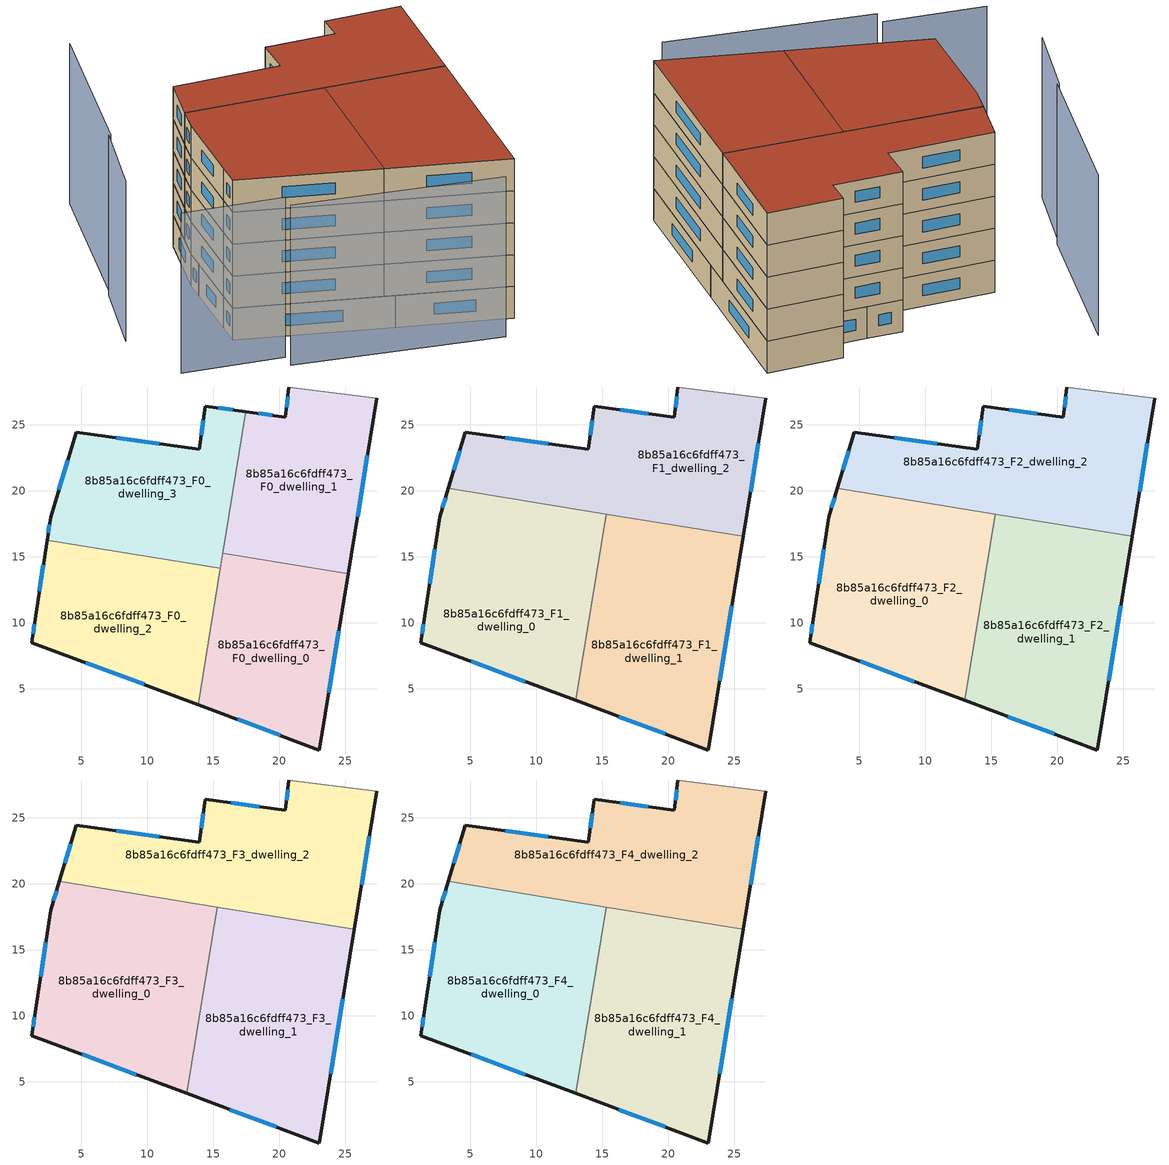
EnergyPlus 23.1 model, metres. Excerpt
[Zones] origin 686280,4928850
8b85a16c6fdff473_F0_dwelling_0
 floor ground (EU_floor_Construction): 25.22,13.72 23.04,0.36 13.84,3.79 15.71,15.27 z0
 wall outside (EU_wall_Construction): 13.84,3.79 23.04,0.36 25.22,13.72 z0:3
 wall to 8b85a16c6fdff473_F0_dwelling_1 (EU_wall_Construction): 25.22,13.72 15.71,15.27 z0:3
 wall to 8b85a16c6fdff473_F0_dwelling_2 (EU_wall_Construction): 15.53,14.11 13.84,3.79 z0:3
 wall to 8b85a16c6fdff473_F0_dwelling_3 (EU_wall_Construction): 15.71,15.27 15.53,14.11 z0:3
 window (EU_Window_Construction): 16.83,2.67 20.05,1.47 / 23.75,4.7 24.51,9.37 z0.98:2.02
 ceiling adiabatic (EU_roof_Construction): 23.04,0.36 25.22,13.72 15.71,15.27 13.84,3.79 z3
8b85a16c6fdff473_F0_dwelling_1
 floor ground (EU_floor_Construction): 27.38,26.99 25.22,13.72 15.71,15.27 17.46,25.98 20.45,25.58 20.73,27.86 z0
 wall outside (EU_wall_Construction): 25.22,13.72 27.38,26.99 / 20.73,27.86 20.45,25.58 17.46,25.98 z0:3
 wall adiabatic (EU_wall_Construction): 27.38,26.99 20.73,27.86 z0:3
 wall to 8b85a16c6fdff473_F0_dwelling_3 (EU_wall_Construction): 17.46,25.98 15.71,15.27 z0:3
 window (EU_Window_Construction): 25.92,18.03 26.68,22.67 / 19.48,25.71 18.43,25.85 / 20.64,27.11 20.54,26.32 z0.98:2.02
8b85a16c6fdff473_F0_dwelling_2
 floor ground (EU_floor_Construction): 15.53,14.11 13.84,3.79 1.24,8.5 1.54,10.53 2.41,16.25 z0
 wall outside (EU_wall_Construction): 2.41,16.25 1.54,10.53 1.24,8.5 13.84,3.79 z0:3
 wall to 8b85a16c6fdff473_F0_dwelling_3 (EU_wall_Construction): 15.53,14.11 2.41,16.25 z0:3
 window (EU_Window_Construction): 5.34,6.97 9.75,5.32 / 1.44,9.87 1.34,9.16 / 2.12,14.39 1.82,12.39 z0.98:2.02
 ceiling adiabatic (EU_roof_Construction): 13.84,3.79 15.53,14.11 14.64,14.26 12.99,4.11 z3
8b85a16c6fdff473_F0_dwelling_3
 floor ground (EU_floor_Construction): 17.46,25.98 15.53,14.11 2.41,16.25 2.67,17.99 4.62,24.42 13.92,23.14 14.37,26.41 z0
 wall outside (EU_wall_Construction): 17.46,25.98 14.37,26.41 13.92,23.14 4.62,24.42 2.67,17.99 2.41,16.25 z0:3
 window (EU_Window_Construction): 14.22,25.34 14.07,24.2 / 16.46,26.12 15.37,26.27 / 2.58,17.42 2.49,16.81 / 3.98,22.33 3.3,20.08 / 10.89,23.55 7.64,24 z0.98:2.02
8b85a16c6fdff473_F1_dwelling_0
 floor to 8b85a16c6fdff473_F0_dwelling_2 (EU_floor_Construction): 14.64,14.26 12.99,4.11 1.24,8.5 1.54,10.53 2.41,16.25 z3
 floor to 8b85a16c6fdff473_F0_dwelling_3 (EU_floor_Construction): 15.29,18.23 14.64,14.26 2.41,16.25 2.67,17.99 3.33,20.18 z3
 wall outside (EU_wall_Construction): 3.33,20.18 2.67,17.99 1.54,10.53 1.24,8.5 12.99,4.11 z3:6
 wall to 8b85a16c6fdff473_F1_dwelling_1 (EU_wall_Construction): 12.99,4.11 15.29,18.23 z3:6
 wall to 8b85a16c6fdff473_F1_dwelling_2 (EU_wall_Construction): 15.29,18.23 3.33,20.18 z3:6
 window (EU_Window_Construction): 3.12,19.47 2.89,18.7 / 5.06,7.07 9.17,5.54 / 1.44,9.87 1.34,9.16 / 2.3,15.56 1.91,12.95 z3.98:5.02
8b85a16c6fdff473_F1_dwelling_1
 floor to 8b85a16c6fdff473_F0_dwelling_1 (EU_floor_Construction): 25.68,16.54 25.22,13.72 15.71,15.27 16.17,18.09 z3
 floor to 8b85a16c6fdff473_F0_dwelling_3 (EU_floor_Construction): 16.17,18.09 15.53,14.11 14.64,14.26 15.29,18.23 z3
 floor adiabatic (EU_floor_Construction): 25.22,13.72 23.04,0.36 12.99,4.11 14.64,14.26 15.53,14.11 15.72,15.27 z3
 wall outside (EU_wall_Construction): 12.99,4.11 23.04,0.36 25.68,16.54 z3:6
 wall to 8b85a16c6fdff473_F1_dwelling_2 (EU_wall_Construction): 25.68,16.54 15.29,18.23 z3:6
 window (EU_Window_Construction): 16.26,2.89 19.77,1.58 / 23.9,5.62 24.82,11.28 z3.98:5.02
8b85a16c6fdff473_F1_dwelling_2
 floor to 8b85a16c6fdff473_F0_dwelling_1 (EU_floor_Construction): 27.38,26.99 25.68,16.54 16.17,18.09 17.46,25.98 20.45,25.58 20.73,27.86 z3
 floor to 8b85a16c6fdff473_F0_dwelling_3 (EU_floor_Construction): 17.46,25.98 16.17,18.09 3.33,20.18 4.62,24.42 13.92,23.14 14.37,26.41 z3
 wall outside (EU_wall_Construction): 20.73,27.86 20.45,25.58 14.37,26.41 13.92,23.14 4.62,24.42 3.33,20.18 / 25.68,16.54 27.38,26.99 z3:6
 wall adiabatic (EU_wall_Construction): 27.38,26.99 20.73,27.86 z3:6
 window (EU_Window_Construction): 18.47,25.85 16.35,26.14 / 20.64,27.11 20.54,26.32 / 26.23,19.94 26.83,23.59 / 4.2,23.04 3.75,21.56 / 10.89,23.55 7.64,24 / 14.22,25.34 14.07,24.2 z3.98:5.02
8b85a16c6fdff473_F2_dwelling_0
 floor to 8b85a16c6fdff473_F1_dwelling_0 (EU_floor_Construction): 15.29,18.23 12.99,4.11 1.24,8.5 1.54,10.53 2.67,17.99 3.33,20.18 z6
 wall outside (EU_wall_Construction): 3.33,20.18 2.67,17.99 1.54,10.53 1.24,8.5 12.99,4.11 z6:9
 wall to 8b85a16c6fdff473_F2_dwelling_1 (EU_wall_Construction): 12.99,4.11 15.29,18.23 z6:9
 wall to 8b85a16c6fdff473_F2_dwelling_2 (EU_wall_Construction): 15.29,18.23 3.33,20.18 z6:9
 window (EU_Window_Construction): 3.12,19.47 2.89,18.7 / 5.06,7.07 9.17,5.54 / 1.44,9.87 1.34,9.16 / 2.3,15.56 1.91,12.95 z6.98:8.02
8b85a16c6fdff473_F2_dwelling_1
 floor to 8b85a16c6fdff473_F1_dwelling_1 (EU_floor_Construction): 25.68,16.54 23.04,0.36 12.99,4.11 15.29,18.23 z6
 wall outside (EU_wall_Construction): 12.99,4.11 23.04,0.36 25.68,16.54 z6:9
 wall to 8b85a16c6fdff473_F2_dwelling_2 (EU_wall_Construction): 25.68,16.54 15.29,18.23 z6:9
 window (EU_Window_Construction): 16.26,2.89 19.77,1.58 / 23.9,5.62 24.82,11.28 z6.98:8.02
8b85a16c6fdff473_F2_dwelling_2
 floor to 8b85a16c6fdff473_F1_dwelling_2 (EU_floor_Construction): 27.38,26.99 25.68,16.54 3.33,20.18 4.62,24.42 13.92,23.14 14.37,26.41 20.45,25.58 20.73,27.86 z6
 wall outside (EU_wall_Construction): 20.73,27.86 20.45,25.58 14.37,26.41 13.92,23.14 4.62,24.42 3.33,20.18 / 25.68,16.54 27.38,26.99 z6:9
 wall adiabatic (EU_wall_Construction): 27.38,26.99 20.73,27.86 z6:9
 window (EU_Window_Construction): 18.47,25.85 16.35,26.14 / 20.64,27.11 20.54,26.32 / 26.23,19.94 26.83,23.59 / 4.2,23.04 3.75,21.56 / 10.89,23.55 7.64,24 / 14.22,25.34 14.07,24.2 z6.98:8.02
8b85a16c6fdff473_F3_dwelling_0
 floor to 8b85a16c6fdff473_F2_dwelling_0 (EU_floor_Construction): 15.29,18.23 12.99,4.11 1.24,8.5 1.54,10.53 2.67,17.99 3.33,20.18 z9
 wall outside (EU_wall_Construction): 3.33,20.18 2.67,17.99 1.54,10.53 1.24,8.5 12.99,4.11 z9:12
 wall to 8b85a16c6fdff473_F3_dwelling_1 (EU_wall_Construction): 12.99,4.11 15.29,18.23 z9:12
 wall to 8b85a16c6fdff473_F3_dwelling_2 (EU_wall_Construction): 15.29,18.23 3.33,20.18 z9:12
 window (EU_Window_Construction): 3.12,19.47 2.89,18.7 / 5.06,7.07 9.17,5.54 / 1.44,9.87 1.34,9.16 / 2.3,15.56 1.91,12.95 z9.98:11.02
8b85a16c6fdff473_F3_dwelling_1
 floor to 8b85a16c6fdff473_F2_dwelling_1 (EU_floor_Construction): 25.68,16.54 23.04,0.36 12.99,4.11 15.29,18.23 z9
 wall outside (EU_wall_Construction): 12.99,4.11 23.04,0.36 25.68,16.54 z9:12
 wall to 8b85a16c6fdff473_F3_dwelling_2 (EU_wall_Construction): 25.68,16.54 15.29,18.23 z9:12
 window (EU_Window_Construction): 16.26,2.89 19.77,1.58 / 23.9,5.62 24.82,11.28 z9.98:11.02
8b85a16c6fdff473_F3_dwelling_2
 floor to 8b85a16c6fdff473_F2_dwelling_2 (EU_floor_Construction): 27.38,26.99 25.68,16.54 3.33,20.18 4.62,24.42 13.92,23.14 14.37,26.41 20.45,25.58 20.73,27.86 z9
 wall outside (EU_wall_Construction): 20.73,27.86 20.45,25.58 14.37,26.41 13.92,23.14 4.62,24.42 3.33,20.18 / 25.68,16.54 27.38,26.99 z9:12
 wall adiabatic (EU_wall_Construction): 27.38,26.99 20.73,27.86 z9:12
 window (EU_Window_Construction): 18.47,25.85 16.35,26.14 / 20.64,27.11 20.54,26.32 / 26.23,19.94 26.83,23.59 / 4.2,23.04 3.75,21.56 / 10.89,23.55 7.64,24 / 14.22,25.34 14.07,24.2 z9.98:11.02
8b85a16c6fdff473_F4_dwelling_0
 floor to 8b85a16c6fdff473_F3_dwelling_0 (EU_floor_Construction): 15.29,18.23 12.99,4.11 1.24,8.5 1.54,10.53 2.67,17.99 3.33,20.18 z12
 wall outside (EU_wall_Construction): 3.33,20.18 2.67,17.99 1.54,10.53 1.24,8.5 12.99,4.11 z12:15
 wall to 8b85a16c6fdff473_F4_dwelling_1 (EU_wall_Construction): 12.99,4.11 15.29,18.23 z12:15
 wall to 8b85a16c6fdff473_F4_dwelling_2 (EU_wall_Construction): 15.29,18.23 3.33,20.18 z12:15
 window (EU_Window_Construction): 3.12,19.47 2.89,18.7 / 5.06,7.07 9.17,5.54 / 1.44,9.87 1.34,9.16 / 2.3,15.56 1.91,12.95 z12.98:14.02
 roof outside (EU_roof_Construction): 12.99,4.11 15.29,18.23 3.33,20.18 2.67,17.99 1.54,10.53 1.24,8.5 z15
8b85a16c6fdff473_F4_dwelling_1
 floor to 8b85a16c6fdff473_F3_dwelling_1 (EU_floor_Construction): 25.68,16.54 23.04,0.36 12.99,4.11 15.29,18.23 z12
 wall outside (EU_wall_Construction): 12.99,4.11 23.04,0.36 25.68,16.54 z12:15
 wall to 8b85a16c6fdff473_F4_dwelling_2 (EU_wall_Construction): 25.68,16.54 15.29,18.23 z12:15
 window (EU_Window_Construction): 16.26,2.89 19.77,1.58 / 23.9,5.62 24.82,11.28 z12.98:14.02
 roof outside (EU_roof_Construction): 23.04,0.36 25.68,16.54 15.29,18.23 12.99,4.11 z15
8b85a16c6fdff473_F4_dwelling_2
 floor to 8b85a16c6fdff473_F3_dwelling_2 (EU_floor_Construction): 27.38,26.99 25.68,16.54 3.33,20.18 4.62,24.42 13.92,23.14 14.37,26.41 20.45,25.58 20.73,27.86 z12
 wall outside (EU_wall_Construction): 20.73,27.86 20.45,25.58 14.37,26.41 13.92,23.14 4.62,24.42 3.33,20.18 / 25.68,16.54 27.38,26.99 z12:15
 wall adiabatic (EU_wall_Construction): 27.38,26.99 20.73,27.86 z12:15
 window (EU_Window_Construction): 18.47,25.85 16.35,26.14 / 20.64,27.11 20.54,26.32 / 26.23,19.94 26.83,23.59 / 4.2,23.04 3.75,21.56 / 10.89,23.55 7.64,24 / 14.22,25.34 14.07,24.2 z12.98:14.02
 roof outside (EU_roof_Construction): 25.68,16.54 27.38,26.99 20.73,27.86 20.45,25.58 14.37,26.41 13.92,23.14 4.62,24.42 3.33,20.18 z15
shading: 3.31,2.51 20.97,-1.93 / -5.09,5.77 3.61,3.92 / -3.93,19.97 -6.46,12.61 / 0.73,34.73 -3.78,19.92 z0:15
[Building]
EU S2 Campaign: North Axis=0; Terrain=City; Solar Distribution=FullExterior
[Site:Location]
Bologna: Latitude=44.5; Longitude=11.25; Time Zone=1; Elevation=37
[SizingPeriod:WeatherFileDays]
AnnualSizingPeriod: Begin Month=1; Begin Day of Month=1; End Month=12; End Day of Month=31; Day of Week for Start Day=Monday; Use Weather File Daylight Saving Period=No; Use Weather File Rain and Snow Indicators=No
[MATERIAL]
EU_InternalMass_Material: Roughness=MediumRough; Thickness=0.1; Conductivity=1; Density=1800; Specific Heat=900; Thermal Absorptance=0.9; Solar Absorptance=0.7; Visible Absorptance=0.7
[MATERIAL:NOMASS] Roughness=MediumRough; Thermal Absorptance=0.9; Solar Absorptance=0.7; Visible Absorptance=0.7
Name | Thermal Resistance
EU_wall_NoMass | 0.905828
EU_roof_NoMass | 0.37593
EU_floor_NoMass | 0.67114
[WINDOWMATERIAL:SIMPLEGLAZINGSYSTEM]
EU_Window_SimpleGlazing: UFactor=4.52486; Solar Heat Gain Coefficient=0.85; Visible Transmittance=0.85
[CONSTRUCTION]
EU_wall_Construction: EU_wall_NoMass
EU_roof_Construction: EU_roof_NoMass
EU_floor_Construction: EU_floor_NoMass
EU_InternalMass_Construction: EU_InternalMass_Material
EU_Window_Construction: EU_Window_SimpleGlazing
[ZONE] Type=1; Multiplier=1; Ceiling Height=autocalculate; Floor Area=autocalculate; Part of Total Floor Area=Yes
Name | Volume
8b85a16c6fdff473_F0_dwelling_0 | 363.431
8b85a16c6fdff473_F1_dwelling_0; 8b85a16c6fdff473_F2_dwelling_0; 8b85a16c6fdff473_F3_dwelling_0; 8b85a16c6fdff473_F4_dwelling_0 | 484.577
8b85a16c6fdff473_F0_dwelling_1 | 363.448
8b85a16c6fdff473_F1_dwelling_1; 8b85a16c6fdff473_F2_dwelling_1; 8b85a16c6fdff473_F3_dwelling_1; 8b85a16c6fdff473_F4_dwelling_1 | 484.586
8b85a16c6fdff473_F0_dwelling_2 | 363.452
8b85a16c6fdff473_F1_dwelling_2; 8b85a16c6fdff473_F2_dwelling_2; 8b85a16c6fdff473_F3_dwelling_2; 8b85a16c6fdff473_F4_dwelling_2 | 484.567
8b85a16c6fdff473_F0_dwelling_3 | 363.441
[INTERNALMASS] Construction=EU_InternalMass_Construction
Name | Zone or ZoneList | Surface Area
8b85a16c6fdff473_F0_dwelling_0_EU_InternalMass | 8b85a16c6fdff473_F0_dwelling_0 | 121.144
8b85a16c6fdff473_F0_dwelling_1_EU_InternalMass | 8b85a16c6fdff473_F0_dwelling_1 | 121.149
8b85a16c6fdff473_F0_dwelling_2_EU_InternalMass | 8b85a16c6fdff473_F0_dwelling_2 | 121.151
8b85a16c6fdff473_F0_dwelling_3_EU_InternalMass | 8b85a16c6fdff473_F0_dwelling_3 | 121.147
8b85a16c6fdff473_F1_dwelling_0_EU_InternalMass | 8b85a16c6fdff473_F1_dwelling_0 | 161.524
8b85a16c6fdff473_F1_dwelling_1_EU_InternalMass | 8b85a16c6fdff473_F1_dwelling_1 | 161.527
8b85a16c6fdff473_F1_dwelling_2_EU_InternalMass | 8b85a16c6fdff473_F1_dwelling_2 | 161.523
8b85a16c6fdff473_F2_dwelling_0_EU_InternalMass | 8b85a16c6fdff473_F2_dwelling_0 | 161.524
8b85a16c6fdff473_F2_dwelling_1_EU_InternalMass | 8b85a16c6fdff473_F2_dwelling_1 | 161.527
8b85a16c6fdff473_F2_dwelling_2_EU_InternalMass | 8b85a16c6fdff473_F2_dwelling_2 | 161.523
8b85a16c6fdff473_F3_dwelling_0_EU_InternalMass | 8b85a16c6fdff473_F3_dwelling_0 | 161.524
8b85a16c6fdff473_F3_dwelling_1_EU_InternalMass | 8b85a16c6fdff473_F3_dwelling_1 | 161.527
8b85a16c6fdff473_F3_dwelling_2_EU_InternalMass | 8b85a16c6fdff473_F3_dwelling_2 | 161.523
8b85a16c6fdff473_F4_dwelling_0_EU_InternalMass | 8b85a16c6fdff473_F4_dwelling_0 | 161.524
8b85a16c6fdff473_F4_dwelling_1_EU_InternalMass | 8b85a16c6fdff473_F4_dwelling_1 | 161.527
8b85a16c6fdff473_F4_dwelling_2_EU_InternalMass | 8b85a16c6fdff473_F4_dwelling_2 | 161.523
[OTHEREQUIPMENT] Fuel Type=Electricity; Design Level Calculation Method=Watts/Area; Power per Zone Floor Area=1; Fraction Latent=0; Fraction Radiant=0; Fraction Lost=0; Carbon Dioxide Generation Rate=0; EndUse Subcategory=EU_Step8_InternalGains
Name | Zone or ZoneList or Space or SpaceList | Schedule
EU_Step8_InternalGain_8b85a16c6fdff473_F0_dwelling_0_f000 | 8b85a16c6fdff473_F0_dwelling_0 | EU_Step8_GainSchedule_8b85a16c6fdff473_F0_dwelling_0_f000
EU_Step8_InternalGain_8b85a16c6fdff473_F0_dwelling_1_f000 | 8b85a16c6fdff473_F0_dwelling_1 | EU_Step8_GainSchedule_8b85a16c6fdff473_F0_dwelling_1_f000
EU_Step8_InternalGain_8b85a16c6fdff473_F0_dwelling_2_f000 | 8b85a16c6fdff473_F0_dwelling_2 | EU_Step8_GainSchedule_8b85a16c6fdff473_F0_dwelling_2_f000
EU_Step8_InternalGain_8b85a16c6fdff473_F0_dwelling_3_f000 | 8b85a16c6fdff473_F0_dwelling_3 | EU_Step8_GainSchedule_8b85a16c6fdff473_F0_dwelling_3_f000
EU_Step8_InternalGain_8b85a16c6fdff473_F1_dwelling_0_f000 | 8b85a16c6fdff473_F1_dwelling_0 | EU_Step8_GainSchedule_8b85a16c6fdff473_F1_dwelling_0_f000
EU_Step8_InternalGain_8b85a16c6fdff473_F1_dwelling_1_f000 | 8b85a16c6fdff473_F1_dwelling_1 | EU_Step8_GainSchedule_8b85a16c6fdff473_F1_dwelling_1_f000
EU_Step8_InternalGain_8b85a16c6fdff473_F1_dwelling_2_f000 | 8b85a16c6fdff473_F1_dwelling_2 | EU_Step8_GainSchedule_8b85a16c6fdff473_F1_dwelling_2_f000
EU_Step8_InternalGain_8b85a16c6fdff473_F2_dwelling_0_f000 | 8b85a16c6fdff473_F2_dwelling_0 | EU_Step8_GainSchedule_8b85a16c6fdff473_F2_dwelling_0_f000
EU_Step8_InternalGain_8b85a16c6fdff473_F2_dwelling_1_f000 | 8b85a16c6fdff473_F2_dwelling_1 | EU_Step8_GainSchedule_8b85a16c6fdff473_F2_dwelling_1_f000
EU_Step8_InternalGain_8b85a16c6fdff473_F2_dwelling_2_f000 | 8b85a16c6fdff473_F2_dwelling_2 | EU_Step8_GainSchedule_8b85a16c6fdff473_F2_dwelling_2_f000
EU_Step8_InternalGain_8b85a16c6fdff473_F3_dwelling_0_f000 | 8b85a16c6fdff473_F3_dwelling_0 | EU_Step8_GainSchedule_8b85a16c6fdff473_F3_dwelling_0_f000
EU_Step8_InternalGain_8b85a16c6fdff473_F3_dwelling_1_f000 | 8b85a16c6fdff473_F3_dwelling_1 | EU_Step8_GainSchedule_8b85a16c6fdff473_F3_dwelling_1_f000
EU_Step8_InternalGain_8b85a16c6fdff473_F3_dwelling_2_f000 | 8b85a16c6fdff473_F3_dwelling_2 | EU_Step8_GainSchedule_8b85a16c6fdff473_F3_dwelling_2_f000
EU_Step8_InternalGain_8b85a16c6fdff473_F4_dwelling_0_f000 | 8b85a16c6fdff473_F4_dwelling_0 | EU_Step8_GainSchedule_8b85a16c6fdff473_F4_dwelling_0_f000
EU_Step8_InternalGain_8b85a16c6fdff473_F4_dwelling_1_f000 | 8b85a16c6fdff473_F4_dwelling_1 | EU_Step8_GainSchedule_8b85a16c6fdff473_F4_dwelling_1_f000
EU_Step8_InternalGain_8b85a16c6fdff473_F4_dwelling_2_f000 | 8b85a16c6fdff473_F4_dwelling_2 | EU_Step8_GainSchedule_8b85a16c6fdff473_F4_dwelling_2_f000
[ZONEVENTILATION:DESIGNFLOWRATE] Schedule=EU_AlwaysOn; Design Flow Rate Calculation Method=AirChanges/Hour; Air Changes per Hour=0.73129; Ventilation Type=Natural; Fan Pressure Rise=0; Fan Total Efficiency=1; Constant Term Coefficient=1; Temperature Term Coefficient=0; Velocity Term Coefficient=0; Velocity Squared Term Coefficient=0; Minimum Indoor Temperature=-100; Maximum Indoor Temperature=100; Delta Temperature=-100; Minimum Outdoor Temperature=-100; Maximum Outdoor Temperature=100; Maximum Wind Speed=40
Name | Zone or ZoneList or Space or SpaceList
EU_ConstantAir_8b85a16c6fdff473_F0_dwelling_0 | 8b85a16c6fdff473_F0_dwelling_0
EU_ConstantAir_8b85a16c6fdff473_F0_dwelling_1 | 8b85a16c6fdff473_F0_dwelling_1
EU_ConstantAir_8b85a16c6fdff473_F0_dwelling_2 | 8b85a16c6fdff473_F0_dwelling_2
EU_ConstantAir_8b85a16c6fdff473_F0_dwelling_3 | 8b85a16c6fdff473_F0_dwelling_3
EU_ConstantAir_8b85a16c6fdff473_F1_dwelling_0 | 8b85a16c6fdff473_F1_dwelling_0
EU_ConstantAir_8b85a16c6fdff473_F1_dwelling_1 | 8b85a16c6fdff473_F1_dwelling_1
EU_ConstantAir_8b85a16c6fdff473_F1_dwelling_2 | 8b85a16c6fdff473_F1_dwelling_2
EU_ConstantAir_8b85a16c6fdff473_F2_dwelling_0 | 8b85a16c6fdff473_F2_dwelling_0
EU_ConstantAir_8b85a16c6fdff473_F2_dwelling_1 | 8b85a16c6fdff473_F2_dwelling_1
EU_ConstantAir_8b85a16c6fdff473_F2_dwelling_2 | 8b85a16c6fdff473_F2_dwelling_2
EU_ConstantAir_8b85a16c6fdff473_F3_dwelling_0 | 8b85a16c6fdff473_F3_dwelling_0
EU_ConstantAir_8b85a16c6fdff473_F3_dwelling_1 | 8b85a16c6fdff473_F3_dwelling_1
EU_ConstantAir_8b85a16c6fdff473_F3_dwelling_2 | 8b85a16c6fdff473_F3_dwelling_2
EU_ConstantAir_8b85a16c6fdff473_F4_dwelling_0 | 8b85a16c6fdff473_F4_dwelling_0
EU_ConstantAir_8b85a16c6fdff473_F4_dwelling_1 | 8b85a16c6fdff473_F4_dwelling_1
EU_ConstantAir_8b85a16c6fdff473_F4_dwelling_2 | 8b85a16c6fdff473_F4_dwelling_2
[HVACTEMPLATE:THERMOSTAT] Constant Heating Setpoint=20; Constant Cooling Setpoint=50
EU_HeatOnly_8b85a16c6fdff473_F0_dwelling_0; EU_HeatOnly_8b85a16c6fdff473_F0_dwelling_1; EU_HeatOnly_8b85a16c6fdff473_F0_dwelling_2; EU_HeatOnly_8b85a16c6fdff473_F0_dwelling_3; EU_HeatOnly_8b85a16c6fdff473_F1_dwelling_0; EU_HeatOnly_8b85a16c6fdff473_F1_dwelling_1; EU_HeatOnly_8b85a16c6fdff473_F1_dwelling_2; EU_HeatOnly_8b85a16c6fdff473_F2_dwelling_0; EU_HeatOnly_8b85a16c6fdff473_F2_dwelling_1; EU_HeatOnly_8b85a16c6fdff473_F2_dwelling_2; EU_HeatOnly_8b85a16c6fdff473_F3_dwelling_0; EU_HeatOnly_8b85a16c6fdff473_F3_dwelling_1; EU_HeatOnly_8b85a16c6fdff473_F3_dwelling_2; EU_HeatOnly_8b85a16c6fdff473_F4_dwelling_0; EU_HeatOnly_8b85a16c6fdff473_F4_dwelling_1; EU_HeatOnly_8b85a16c6fdff473_F4_dwelling_2
[HVACTEMPLATE:ZONE:IDEALLOADSAIRSYSTEM] System Availability Schedule=EU_AlwaysOn; Maximum Heating Supply Air Temperature=50; Minimum Cooling Supply Air Temperature=13; Maximum Heating Supply Air Humidity Ratio=0.0156; Minimum Cooling Supply Air Humidity Ratio=0.0077; Heating Limit=NoLimit; Cooling Limit=NoLimit; Heating Availability Schedule=EU_AlwaysOn; Cooling Availability Schedule=EU_CoolingOff; Dehumidification Control Type=ConstantSensibleHeatRatio; Cooling Sensible Heat Ratio=0.7; Dehumidification Setpoint=60; Humidification Control Type=None; Humidification Setpoint=30; Outdoor Air Method=None; Outdoor Air Flow Rate per Person=0.00944; Outdoor Air Flow Rate per Zone Floor Area=0; Outdoor Air Flow Rate per Zone=0; Demand Controlled Ventilation Type=None; Outdoor Air Economizer Type=NoEconomizer; Heat Recovery Type=None; Sensible Heat Recovery Effectiveness=0.7; Latent Heat Recovery Effectiveness=0.65
Name | Template Thermostat
8b85a16c6fdff473_F0_dwelling_0 | EU_HeatOnly_8b85a16c6fdff473_F0_dwelling_0
8b85a16c6fdff473_F0_dwelling_1 | EU_HeatOnly_8b85a16c6fdff473_F0_dwelling_1
8b85a16c6fdff473_F0_dwelling_2 | EU_HeatOnly_8b85a16c6fdff473_F0_dwelling_2
8b85a16c6fdff473_F0_dwelling_3 | EU_HeatOnly_8b85a16c6fdff473_F0_dwelling_3
8b85a16c6fdff473_F1_dwelling_0 | EU_HeatOnly_8b85a16c6fdff473_F1_dwelling_0
8b85a16c6fdff473_F1_dwelling_1 | EU_HeatOnly_8b85a16c6fdff473_F1_dwelling_1
8b85a16c6fdff473_F1_dwelling_2 | EU_HeatOnly_8b85a16c6fdff473_F1_dwelling_2
8b85a16c6fdff473_F2_dwelling_0 | EU_HeatOnly_8b85a16c6fdff473_F2_dwelling_0
8b85a16c6fdff473_F2_dwelling_1 | EU_HeatOnly_8b85a16c6fdff473_F2_dwelling_1
8b85a16c6fdff473_F2_dwelling_2 | EU_HeatOnly_8b85a16c6fdff473_F2_dwelling_2
8b85a16c6fdff473_F3_dwelling_0 | EU_HeatOnly_8b85a16c6fdff473_F3_dwelling_0
8b85a16c6fdff473_F3_dwelling_1 | EU_HeatOnly_8b85a16c6fdff473_F3_dwelling_1
8b85a16c6fdff473_F3_dwelling_2 | EU_HeatOnly_8b85a16c6fdff473_F3_dwelling_2
8b85a16c6fdff473_F4_dwelling_0 | EU_HeatOnly_8b85a16c6fdff473_F4_dwelling_0
8b85a16c6fdff473_F4_dwelling_1 | EU_HeatOnly_8b85a16c6fdff473_F4_dwelling_1
8b85a16c6fdff473_F4_dwelling_2 | EU_HeatOnly_8b85a16c6fdff473_F4_dwelling_2
[SIZING:ZONE] Zone Cooling Design Supply Air Temperature Input Method=SupplyAirTemperature; Zone Cooling Design Supply Air Temperature=13; Zone Heating Design Supply Air Temperature Input Method=SupplyAirTemperature; Zone Heating Design Supply Air Temperature=50; Zone Cooling Design Supply Air Humidity Ratio=0.008; Zone Heating Design Supply Air Humidity Ratio=0.008; Cooling Design Air Flow Method=DesignDay; Cooling Design Air Flow Rate=0; Cooling Minimum Air Flow per Zone Floor Area=0.000762; Cooling Minimum Air Flow=0; Cooling Minimum Air Flow Fraction=0.2; Heating Design Air Flow Method=DesignDay; Heating Design Air Flow Rate=0; Heating Maximum Air Flow per Zone Floor Area=0.002032; Heating Maximum Air Flow=0.141576; Heating Maximum Air Flow Fraction=0.3; Account for Dedicated Outdoor Air System=No; Dedicated Outdoor Air System Control Strategy=NeutralSupplyAir; Dedicated Outdoor Air Low Setpoint Temperature for Design=autosize; Dedicated Outdoor Air High Setpoint Temperature for Design=autosize; Zone Load Sizing Method=Sensible Load Only No Latent Load; Zone Latent Cooling Design Supply Air Humidity Ratio Input Method=HumidityRatioDifference; Zone Cooling Design Supply Air Humidity Ratio Difference=0.005; Zone Latent Heating Design Supply Air Humidity Ratio Input Method=HumidityRatioDifference; Zone Humidification Design Supply Air Humidity Ratio Difference=0.005
8b85a16c6fdff473_F0_dwelling_0; 8b85a16c6fdff473_F0_dwelling_1; 8b85a16c6fdff473_F0_dwelling_2; 8b85a16c6fdff473_F0_dwelling_3; 8b85a16c6fdff473_F1_dwelling_0; 8b85a16c6fdff473_F1_dwelling_1; 8b85a16c6fdff473_F1_dwelling_2; 8b85a16c6fdff473_F2_dwelling_0; 8b85a16c6fdff473_F2_dwelling_1; 8b85a16c6fdff473_F2_dwelling_2; 8b85a16c6fdff473_F3_dwelling_0; 8b85a16c6fdff473_F3_dwelling_1; 8b85a16c6fdff473_F3_dwelling_2; 8b85a16c6fdff473_F4_dwelling_0; 8b85a16c6fdff473_F4_dwelling_1; 8b85a16c6fdff473_F4_dwelling_2
[SCHEDULE:CONSTANT]
Name | Hourly Value
EU_AlwaysOn | 1
EU_CoolingOff | 0
[SCHEDULE:FILE] Column Number=1; Rows to Skip at Top=0; Number of Hours of Data=8760; Column Separator=Comma; Interpolate to Timestep=No; Minutes per Item=60; Adjust Schedule for Daylight Savings=Yes
Name | File
EU_Step8_GainSchedule_8b85a16c6fdff473_F0_dwelling_0_f000 | ../../schedules/8b85a16c6fdff473/8b85a16c6fdff473_F0_dwelling_0_f000_gain.csv
EU_Step8_GainSchedule_8b85a16c6fdff473_F0_dwelling_1_f000 | ../../schedules/8b85a16c6fdff473/8b85a16c6fdff473_F0_dwelling_1_f000_gain.csv
EU_Step8_GainSchedule_8b85a16c6fdff473_F0_dwelling_2_f000 | ../../schedules/8b85a16c6fdff473/8b85a16c6fdff473_F0_dwelling_2_f000_gain.csv
EU_Step8_GainSchedule_8b85a16c6fdff473_F0_dwelling_3_f000 | ../../schedules/8b85a16c6fdff473/8b85a16c6fdff473_F0_dwelling_3_f000_gain.csv
EU_Step8_GainSchedule_8b85a16c6fdff473_F1_dwelling_0_f000 | ../../schedules/8b85a16c6fdff473/8b85a16c6fdff473_F1_dwelling_0_f000_gain.csv
EU_Step8_GainSchedule_8b85a16c6fdff473_F1_dwelling_1_f000 | ../../schedules/8b85a16c6fdff473/8b85a16c6fdff473_F1_dwelling_1_f000_gain.csv
EU_Step8_GainSchedule_8b85a16c6fdff473_F1_dwelling_2_f000 | ../../schedules/8b85a16c6fdff473/8b85a16c6fdff473_F1_dwelling_2_f000_gain.csv
EU_Step8_GainSchedule_8b85a16c6fdff473_F2_dwelling_0_f000 | ../../schedules/8b85a16c6fdff473/8b85a16c6fdff473_F2_dwelling_0_f000_gain.csv
EU_Step8_GainSchedule_8b85a16c6fdff473_F2_dwelling_1_f000 | ../../schedules/8b85a16c6fdff473/8b85a16c6fdff473_F2_dwelling_1_f000_gain.csv
EU_Step8_GainSchedule_8b85a16c6fdff473_F2_dwelling_2_f000 | ../../schedules/8b85a16c6fdff473/8b85a16c6fdff473_F2_dwelling_2_f000_gain.csv
EU_Step8_GainSchedule_8b85a16c6fdff473_F3_dwelling_0_f000 | ../../schedules/8b85a16c6fdff473/8b85a16c6fdff473_F3_dwelling_0_f000_gain.csv
EU_Step8_GainSchedule_8b85a16c6fdff473_F3_dwelling_1_f000 | ../../schedules/8b85a16c6fdff473/8b85a16c6fdff473_F3_dwelling_1_f000_gain.csv
EU_Step8_GainSchedule_8b85a16c6fdff473_F3_dwelling_2_f000 | ../../schedules/8b85a16c6fdff473/8b85a16c6fdff473_F3_dwelling_2_f000_gain.csv
EU_Step8_GainSchedule_8b85a16c6fdff473_F4_dwelling_0_f000 | ../../schedules/8b85a16c6fdff473/8b85a16c6fdff473_F4_dwelling_0_f000_gain.csv
EU_Step8_GainSchedule_8b85a16c6fdff473_F4_dwelling_1_f000 | ../../schedules/8b85a16c6fdff473/8b85a16c6fdff473_F4_dwelling_1_f000_gain.csv
EU_Step8_GainSchedule_8b85a16c6fdff473_F4_dwelling_2_f000 | ../../schedules/8b85a16c6fdff473/8b85a16c6fdff473_F4_dwelling_2_f000_gain.csv
